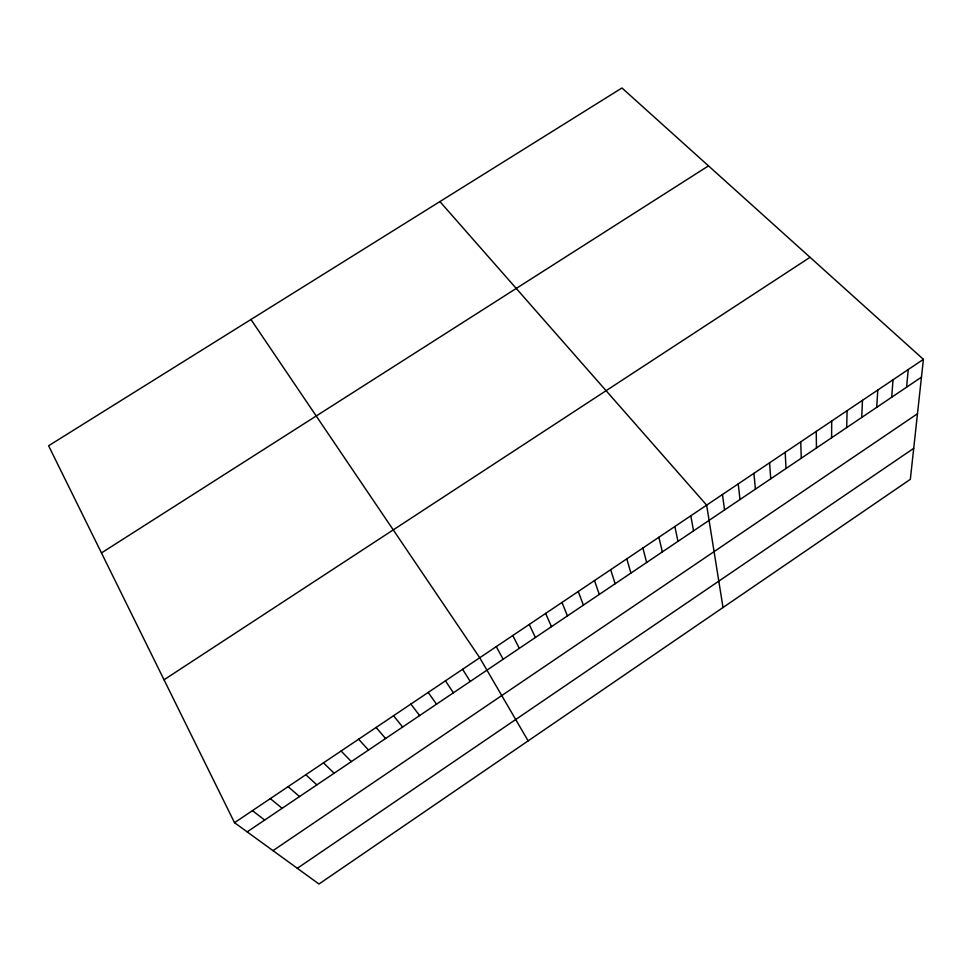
<?xml version="1.0" encoding="UTF-8"?>
<svg xmlns="http://www.w3.org/2000/svg" width="972" height="972" viewBox="0 0 972 972"><rect width="100%" height="100%" fill="white"/><g stroke="black" fill="none" stroke-linecap="round" stroke-linejoin="round"><path stroke-width="1.46" d="M831.595 437.765L831.704 421.022M846.685 427.583L847.11 410.67M861.739 417.438L862.468 400.343M876.744 407.329L877.777 390.039M891.688 397.244L893.037 379.785M906.597 387.184L908.237 369.554M923.4 359.348L910.339 479.33L318.962 884.022L234.519 822.689L48.6 445.759L621.958 87.978L923.4 359.348L234.519 822.689M297.323 868.3L913.704 448.359M272.998 850.634L917.483 413.744M247.167 831.862L921.456 377.172M164.037 679.78L810.053 257.313M101.465 552.922L708.479 165.872M252.441 810.636L264.676 820.052M270.289 798.62L282.135 808.291M288.089 786.664L299.522 796.566M305.815 774.733L316.848 784.878M323.482 762.85L334.125 773.226M341.087 751.016L351.342 761.623M358.619 739.218L368.497 750.056M439.915 201.581L706.644 505.136L723.022 607.512M376.103 727.457L385.592 738.526M393.526 715.744L402.627 727.032M410.889 704.068L419.612 715.586M428.19 692.428L436.525 704.178M250.946 319.484L479.731 657.765L528.136 740.871M445.431 680.837L453.389 692.805M462.611 669.283L470.205 681.469M496.291 646.623L503.156 659.247M512.791 635.518L519.303 648.348M529.242 624.461L535.402 637.498M545.644 613.429L551.452 626.673M561.986 602.446L567.441 615.896M578.267 591.486L583.394 605.143M594.5 580.563L599.274 594.427M610.683 569.689L615.118 583.747M626.806 558.839L630.901 573.103M642.881 548.026L646.647 562.484M658.894 537.249L662.333 551.914M674.872 526.508L677.958 541.368M690.788 515.804L693.546 530.858M722.463 494.505L724.565 509.936M738.222 483.91L740.008 499.535M753.92 473.34L755.39 489.159M769.581 462.806L770.723 478.807M785.194 452.308L786.02 468.504M800.746 441.847L801.256 458.225M816.249 431.422L816.456 447.983"/></g></svg>
